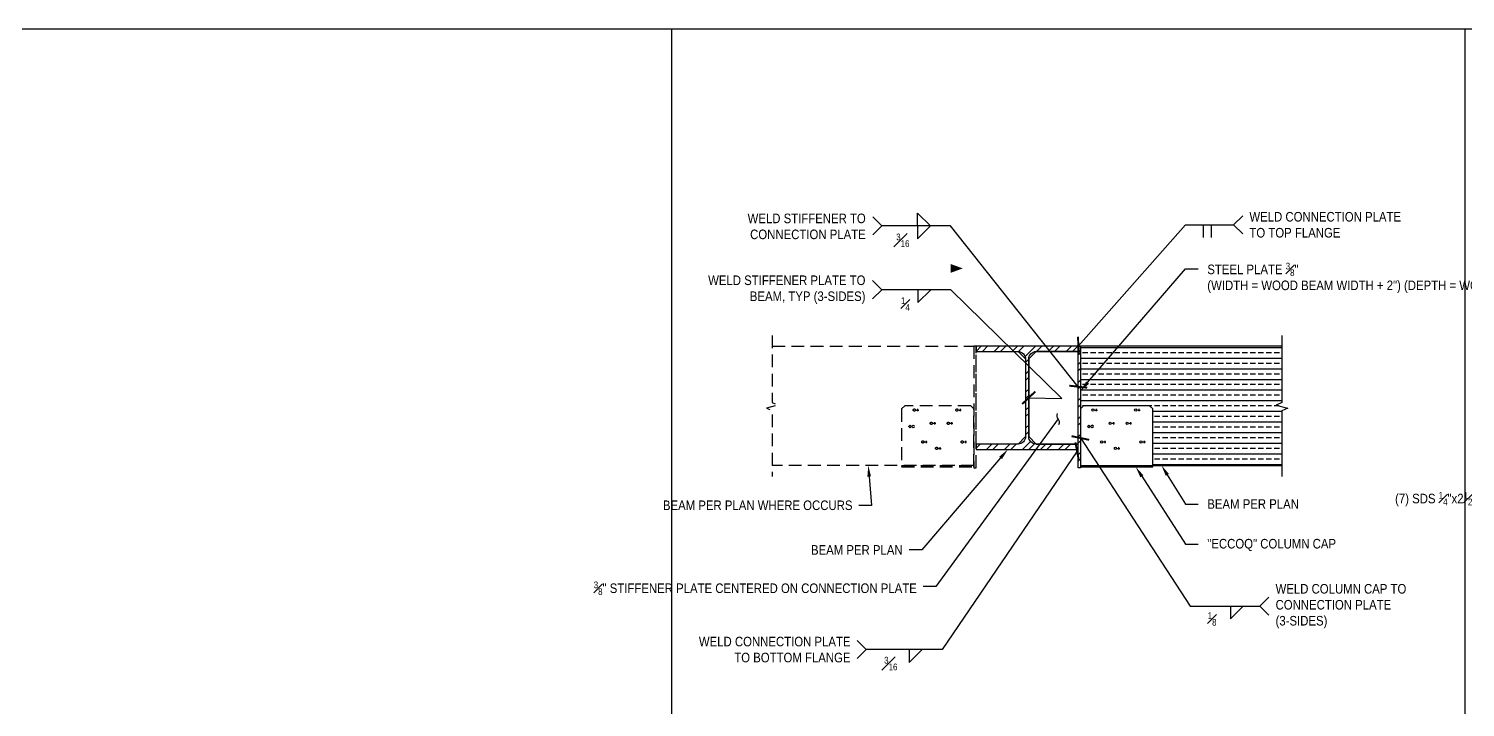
# Model space of a CAD drawing. Header units: inches. Extents: x -16404 to 14624, y -1591 to 16152.
# Drawn here: x -8031.8 to -7863.1, y 8452.3 to 8532 of the extents above; entities that cross this region are included whole.
import ezdxf
from ezdxf import colors
from ezdxf.entities.mleader import LeaderData, LeaderLine
from ezdxf.math import Vec2, Vec3

# ---------------------------------------------------------------- set-up
doc = ezdxf.new("R2010")
doc.units = ezdxf.units.IN
doc.header["$LTSCALE"] = 24
doc.header["$MEASUREMENT"] = 0
doc.linetypes.add('HIDDEN4', pattern=[0.09375, 0.0625, -0.03125])
doc.layers.get('0').update_dxf_attribs({"linetype": 'CONTINUOUS'})
for name, color, linetype in [('S-ANNO-DIMS', 2, 'CONTINUOUS'), ('S-ANNO-NOTE', 4, 'CONTINUOUS'), ('S-BREAK', 2, 'CONTINUOUS'), ('S-STEEL', 4, 'CONTINUOUS'), ('S-WOOD', 3, 'CONTINUOUS')]:
    doc.layers.add(name, color=color, linetype=linetype)
doc.layers.add('S-ANNO-GRID-NONPLOT', color=251, linetype='CONTINUOUS', plot=False)
doc.layers.add('S-HATCH1', color=1, linetype='CONTINUOUS', transparency=0.5)
doc.styles.add('Arial', font='arial.ttf', dxfattribs={"width": 0.85})
doc.dimstyles.new('DIM-12$7', dxfattribs={"dimscale": 12, "dimtxt": 0.09375, "dimasz": 0.125, "dimexe": 0.0625, "dimexo": 0.0625, "dimgap": 0.0625, "dimtad": 1, "dimdec": 4, "dimzin": 11, "dimdsep": 46, "dimlunit": 4, "dimtxsty": 'Arial', "dimblk": 'ARCHTICK', "dimcen": 0.125, "dimclrd": 256, "dimclre": 256, "dimclrt": 4, "dimadec": 0, "dimazin": 0, "dimtfac": 0.75, "dimtdec": 4, "dimtofl": 0, "dimtmove": 0, "dimatfit": 3, "dimldrblk": 'ARCHTICK', "dimfxl": 1, "dimfrac": 1, "dimtolj": 1, "dimtzin": 11, "dimarcsym": 0})

# ---------------------------------------------------------------- blocks, each defined once
blk = doc.blocks.new('W12x65')
at = {"layer": 'S-HATCH1'}
h = blk.add_hatch(dxfattribs=at)
h.set_pattern_fill('STEEL', color=256, scale=12, style=0)
h.set_pattern_definition([(45, (-80.6333, -609.727), (-1.06066, 1.06066), []), (45, (-80.6333, -608.977), (-1.06066, 1.06066), [])])
edge = h.paths.add_edge_path()
edge.add_line((6, -6.0625), (6, -5.4375))
edge.add_line((6, -5.4375), (1.0625, -5.4375))
edge.add_arc((1.0625, -4.5625), 0.875, 180, 270, ccw=False)
edge.add_line((0.1875, -4.5625), (0.1875, 4.5625))
edge.add_arc((1.0625, 4.5625), 0.875, 90, 180, ccw=False)
edge.add_line((1.0625, 5.4375), (6, 5.4375))
edge.add_line((6, 5.4375), (6, 6.0625))
edge.add_line((6, 6.0625), (-6, 6.0625))
edge.add_line((-6, 6.0625), (-6, 5.4375))
edge.add_line((-6, 5.4375), (-1.0625, 5.4375))
edge.add_arc((-1.0625, 4.5625), 0.875, 0, 90, ccw=False)
edge.add_line((-0.1875, 4.5625), (-0.1875, -4.5625))
edge.add_arc((-1.0625, -4.5625), 0.875, -90, 0, ccw=False)
edge.add_line((-1.0625, -5.4375), (-6, -5.4375))
edge.add_line((-6, -5.4375), (-6, -6.0625))
edge.add_line((-6, -6.0625), (6, -6.0625))
at = {"layer": 'S-STEEL'}
blk.add_lwpolyline([(6, -6.0625), (6, -5.4375), (1.0625, -5.4375, -0.41421356), (0.1875, -4.5625), (0.1875, 4.5625, -0.41421356), (1.0625, 5.4375), (6, 5.4375), (6, 6.0625), (-6, 6.0625), (-6, 5.4375), (-1.0625, 5.4375, -0.41421356), (-0.1875, 4.5625), (-0.1875, -4.5625, -0.41421356), (-1.0625, -5.4375), (-6, -5.4375), (-6, -6.0625)], format="xyb", close=True, dxfattribs=at)
blk = doc.blocks.new('_ARCHTICK')
at = {"color": 0, "linetype": 'ByBlock', "const_width": 0.15}
blk.add_lwpolyline([(-0.5, -0.5), (0.5, 0.5)], dxfattribs=at)
blk = doc.blocks.new('_DotBlank')
at = {"color": 0, "lineweight": -2}
blk.add_line((-0.5, 0), (-1, 0), dxfattribs=at)
blk.add_circle((0, 0), 0.5, dxfattribs=at)
blk = doc.blocks.new('_Integral')
at = {"color": 0, "linetype": 'ByBlock', "lineweight": -2}
for centre, start, end in [((0.44, -0.09), 102, 168), ((-0.44, 0.09), 282, 348)]:
    blk.add_arc(centre, 0.454, start, end, dxfattribs=at)
blk = doc.blocks.new('Se_24x36_DETAILS_GRID')
for p, q in [((7.767, 23), (15.535, 23)), ((15.535, 23), (23.302, 23)), ((15.535, 15.333), (15.535, 23)), ((23.302, 23), (31.07, 23)), ((23.302, 15.333), (23.302, 23))]:
    blk.add_line(p, q)

msp = doc.modelspace()

# ---------------------------------------------------------------- hatches: boundary and pattern name
at = {"layer": 'S-HATCH1'}
h = msp.add_hatch(dxfattribs=at)
h.set_pattern_fill('STEEL', color=256, scale=12, style=0)
h.set_pattern_definition([(45, (-20866.5542, 3705.1416), (-1.06066017, 1.06066017), []), (45, (-20866.5542, 3705.8916), (-1.06066017, 1.06066017), [])])
h.paths.add_polyline_path([(-7908.28422, 8480.41127), (-7908.53422, 8480.41127), (-7908.53422, 8494.71682), (-7908.28422, 8494.71682)])
h = msp.add_hatch(dxfattribs=at)
h.set_pattern_fill('ANSI33', color=252, scale=5, angle=135, style=0)
h.set_pattern_definition([(180, (-20884.5827, 3695.821), (-2e-16, -1.25), []), (180, (-20885.2077, 3696.446), (-2e-16, -1.25), [0.625, -0.3125])])
h.paths.add_polyline_path([(-7884.60094, 8494.71682), (-7908.28422, 8494.71682), (-7908.28422, 8487.34182), (-7907.90922, 8487.71682), (-7900.15922, 8487.71682), (-7899.78422, 8487.34182), (-7899.78422, 8480.71682), (-7884.60094, 8480.71682), (-7884.60094, 8487.1317), (-7883.90973, 8487.45125), (-7885.29347, 8487.78834), (-7884.60094, 8488.1085)])

# ---------------------------------------------------------------- linework, layer by layer
at = {"layer": 'S-ANNO-DIMS'}
msp.add_line((-7923.48947, 8501.35057), (-7931.62299, 8501.35057), dxfattribs=at)
at = {"layer": 'S-ANNO-NOTE'}
for p, q in [((-7893.81038, 8507.47152), (-7893.81038, 8508.97152)), ((-7892.89668, 8507.47152), (-7892.89668, 8508.97152))]:
    msp.add_line(p, q, dxfattribs=at)
for points in [[(-7927.39647, 8508.84165), (-7927.39647, 8510.34165), (-7925.89647, 8508.84165)], [(-7932.65171, 8507.78099), (-7931.59105, 8508.84165), (-7932.65171, 8509.90231)], [(-7927.39647, 8508.84165), (-7927.39647, 8507.34165), (-7925.89647, 8508.84165)], [(-7889.2155, 8507.91086), (-7890.27616, 8508.97152), (-7889.2155, 8510.03218)], [(-7932.68365, 8500.28991), (-7931.62299, 8501.35057), (-7932.68365, 8502.41123)], [(-7927.35921, 8501.35057), (-7927.35921, 8499.85057), (-7925.85921, 8501.35057)], [(-7886.14364, 8463.11557), (-7887.2043, 8464.17623), (-7886.14364, 8465.23689)], [(-7890.64875, 8464.17623), (-7890.64875, 8462.67623), (-7889.14875, 8464.17623)], [(-7934.49117, 8458.01591), (-7933.43051, 8459.07657), (-7934.49117, 8460.13723)], [(-7928.37917, 8459.07657), (-7928.37917, 8457.57657), (-7926.87917, 8459.07657)]]:
    msp.add_lwpolyline(points, dxfattribs=at)
msp.add_lwpolyline([(-7923.50087, 8501.36346, 0, 0, 0), (-7923.50087, 8503.85043, 1.02606, 0, 0), (-7922.09134, 8503.85043, 0, 0, 0)], format="xyseb", dxfattribs=at)
at = {"layer": 'S-BREAK', "color": 1, "linetype": 'HIDDEN4', "flags": 128}
msp.add_lwpolyline([(-7944.46749, 8495.98212), (-7944.46749, 8488.1085), (-7943.77497, 8487.78834), (-7945.1587, 8487.45125), (-7944.46749, 8487.1317), (-7944.46749, 8479.40993)], dxfattribs=at)
at = {"layer": 'S-BREAK', "flags": 128}
msp.add_lwpolyline([(-7884.60094, 8495.98212), (-7884.60094, 8488.1085), (-7885.29347, 8487.78834), (-7883.90973, 8487.45125), (-7884.60094, 8487.1317), (-7884.60094, 8479.40993)], dxfattribs=at)
at = {"layer": 'S-STEEL', "color": 1, "linetype": 'HIDDEN4'}
for p, q in [((-7928.90922, 8487.71682), (-7929.28422, 8487.34182)), ((-7929.28422, 8487.34182), (-7929.28422, 8480.53627)), ((-7921.15922, 8487.71682), (-7928.90922, 8487.71682)), ((-7927.53716, 8487.21682), (-7927.27156, 8487.21682)), ((-7927.40922, 8487.34953), (-7927.40922, 8487.08411)), ((-7922.53716, 8487.21682), (-7922.27156, 8487.21682)), ((-7922.40922, 8487.34953), (-7922.40922, 8487.08411)), ((-7921.15922, 8487.71682), (-7920.78422, 8487.34182)), ((-7920.78422, 8480.53627), (-7920.78422, 8487.34182)), ((-7928.45231, 8485.28241), (-7928.28021, 8485.4545)), ((-7928.28021, 8485.11032), (-7928.45231, 8485.28241)), ((-7928.28021, 8485.4545), (-7928.10812, 8485.28241)), ((-7928.10812, 8485.28241), (-7928.28021, 8485.11032)), ((-7928.05299, 8485.31075), (-7927.92862, 8485.43393)), ((-7928.05299, 8485.25407), (-7927.92862, 8485.13089)), ((-7927.75744, 8485.31075), (-7927.88181, 8485.43393)), ((-7927.75744, 8485.25407), (-7927.88181, 8485.13089)), ((-7925.53716, 8485.65432), (-7925.27156, 8485.65432)), ((-7925.40922, 8485.78703), (-7925.40922, 8485.52161)), ((-7923.53716, 8485.65432), (-7923.27156, 8485.65432)), ((-7923.40922, 8485.78703), (-7923.40922, 8485.52161)), ((-7926.53716, 8483.46682), (-7926.27156, 8483.46682)), ((-7926.40922, 8483.59953), (-7926.40922, 8483.33411)), ((-7921.91216, 8483.46682), (-7921.64656, 8483.46682)), ((-7921.78422, 8483.59953), (-7921.78422, 8483.33411)), ((-7924.91216, 8482.71682), (-7924.64656, 8482.71682)), ((-7924.78422, 8482.84953), (-7924.78422, 8482.58411)), ((-7929.28422, 8480.71682), (-7920.78422, 8480.71682)), ((-7929.28422, 8480.53627), (-7920.78422, 8480.53627))]:
    msp.add_line(p, q, dxfattribs=at)
at = {"layer": 'S-STEEL', "color": 2}
for p, q in [((-7907.90922, 8487.71682), (-7908.28422, 8487.34182)), ((-7908.28422, 8487.34182), (-7908.28422, 8480.53627)), ((-7900.15922, 8487.71682), (-7907.90922, 8487.71682)), ((-7906.53716, 8487.21682), (-7906.27156, 8487.21682)), ((-7906.40922, 8487.34953), (-7906.40922, 8487.08411)), ((-7901.53716, 8487.21682), (-7901.27156, 8487.21682)), ((-7901.40922, 8487.34953), (-7901.40922, 8487.08411)), ((-7900.15922, 8487.71682), (-7899.78422, 8487.34182)), ((-7899.78422, 8480.53627), (-7899.78422, 8487.34182)), ((-7907.45231, 8485.28241), (-7907.28021, 8485.4545)), ((-7907.28021, 8485.11032), (-7907.45231, 8485.28241)), ((-7907.28021, 8485.4545), (-7907.10812, 8485.28241)), ((-7907.10812, 8485.28241), (-7907.28021, 8485.11032)), ((-7907.05299, 8485.31075), (-7906.92862, 8485.43393)), ((-7907.05299, 8485.25407), (-7906.92862, 8485.13089)), ((-7906.75744, 8485.31075), (-7906.88181, 8485.43393)), ((-7906.75744, 8485.25407), (-7906.88181, 8485.13089)), ((-7904.53716, 8485.65432), (-7904.27156, 8485.65432)), ((-7904.40922, 8485.78703), (-7904.40922, 8485.52161)), ((-7902.53716, 8485.65432), (-7902.27156, 8485.65432)), ((-7902.40922, 8485.78703), (-7902.40922, 8485.52161)), ((-7905.53716, 8483.46682), (-7905.27156, 8483.46682)), ((-7905.40922, 8483.59953), (-7905.40922, 8483.33411)), ((-7900.91216, 8483.46682), (-7900.64656, 8483.46682)), ((-7900.78422, 8483.59953), (-7900.78422, 8483.33411)), ((-7903.91216, 8482.71682), (-7903.64656, 8482.71682)), ((-7903.78422, 8482.84953), (-7903.78422, 8482.58411)), ((-7908.28422, 8480.71682), (-7899.78422, 8480.71682)), ((-7908.28422, 8480.53627), (-7899.78422, 8480.53627))]:
    msp.add_line(p, q, dxfattribs=at)
at = {"layer": 'S-STEEL', "color": 1, "linetype": 'HIDDEN4'}
msp.add_lwpolyline([(-7920.78422, 8480.41043), (-7920.53422, 8480.41043), (-7920.53422, 8494.71682), (-7920.78422, 8494.71682)], close=True, dxfattribs=at)
at = {"layer": 'S-STEEL'}
for points in [[(-7908.53422, 8494.09182), (-7913.47172, 8494.09182), (-7914.34672, 8493.21682), (-7914.34672, 8484.09182), (-7913.47172, 8483.21682), (-7908.53422, 8483.21682)], [(-7908.28422, 8480.41127), (-7908.53422, 8480.41127), (-7908.53422, 8494.71682), (-7908.28422, 8494.71682)]]:
    msp.add_lwpolyline(points, close=True, dxfattribs=at)
at = {"layer": 'S-STEEL', "color": 1, "linetype": 'HIDDEN4'}
for centre in [(-7927.78422, 8487.21682), (-7922.78422, 8487.21682), (-7925.78422, 8485.65432), (-7923.78422, 8485.65432), (-7926.78422, 8483.46682), (-7922.15922, 8483.46682), (-7925.15922, 8482.71682)]:
    msp.add_circle(centre, 0.1328, dxfattribs=at)
at = {"layer": 'S-STEEL', "color": 2}
for centre in [(-7906.78422, 8487.21682), (-7901.78422, 8487.21682), (-7904.78422, 8485.65432), (-7902.78422, 8485.65432), (-7905.78422, 8483.46682), (-7901.15922, 8483.46682), (-7904.15922, 8482.71682)]:
    msp.add_circle(centre, 0.1328, dxfattribs=at)
at = {"layer": 'S-WOOD', "color": 1, "linetype": 'HIDDEN4'}
msp.add_lwpolyline([(-7944.46749, 8494.71682), (-7920.78422, 8494.71682), (-7920.78422, 8480.71682), (-7944.46749, 8480.71682)], dxfattribs=at)
msp.add_lwpolyline([(-7920.53422, 8494.09182), (-7915.59672, 8494.09182), (-7914.72172, 8493.21682), (-7914.72172, 8484.09182), (-7915.59672, 8483.21682), (-7920.53422, 8483.21682)], close=True, dxfattribs=at)
at = {"layer": 'S-WOOD'}
msp.add_lwpolyline([(-7884.60094, 8494.71682), (-7908.28422, 8494.71682), (-7908.28422, 8480.71682), (-7884.60094, 8480.71682)], dxfattribs=at)

# ---------------------------------------------------------------- block references
at = {"layer": 'S-ANNO-GRID-NONPLOT', "xscale": 12, "yscale": 12, "zscale": 12}
msp.add_blockref('Se_24x36_DETAILS_GRID', (-8142.69501, 8256), dxfattribs=at)
at = {"layer": 'S-STEEL'}
msp.add_blockref('W12x65', (-7914.53422, 8488.65432), dxfattribs=at)

# ---------------------------------------------------------------- texts
at = {"layer": 'S-ANNO-NOTE', "color": 4, "char_height": 1.125, "style": 'Arial'}
for s, insert, width, attachment_point in [('WELD STIFFENER TO CONNECTION PLATE', (-7933.49533, 8508.77886), 15.0473442, 6), ('WELD CONNECTION PLATE TO TOP FLANGE', (-7888.42374, 8508.97152), 17.8691579, 4), ('\\A1;{\\H0.7x;\\S3#16;} ', (-7928.35685, 8507.94201), 3.6570708, 3), ('WELD STIFFENER PLATE TO BEAM, TYP (3-SIDES)', (-7933.52727, 8501.35057), 20.3312475, 6), ('\\A1;{\\H0.7x;\\S1#4;}', (-7928.3196, 8500.45093), 3.6570708, 3), ('WELD COLUMN CAP TO CONNECTION PLATE (3-SIDES)', (-7885.35188, 8464.17623), 18.0101604, 4), ('\\A1;{\\H0.7x;\\S1#8;}', (-7893.3295, 8463.46674), 2.0903287, 1), ('WELD CONNECTION PLATE TO BOTTOM FLANGE', (-7935.28293, 8459.07657), 18.8929701, 6), ('\\A1;{\\H0.7x;\\S3#16;}', (-7931.33224, 8458.22781), 2.0903287, 1)]:
    msp.add_mtext(s, dxfattribs=dict(at, insert=insert, width=width, attachment_point=attachment_point))

# ---------------------------------------------------------------- leaders
at = {"layer": 'S-ANNO-DIMS'}
for points in [[(-7908.53422, 8489.95665), (-7923.52672, 8508.84165), (-7931.59105, 8508.84165)], [(-7908.50824, 8494.75871), (-7895.95068, 8508.97152), (-7890.27616, 8508.97152)], [(-7914.34672, 8488.65432), (-7910.44358, 8488.57128), (-7923.48947, 8501.35057)], [(-7908.28422, 8483.93343), (-7895.37387, 8464.17623), (-7887.2043, 8464.17623)], [(-7908.67053, 8482.38334), (-7924.53457, 8459.07657), (-7933.43051, 8459.07657)]]:
    msp.add_leader(points, dimstyle='DIM-12$7', dxfattribs=at)
at = {"layer": 'S-ANNO-NOTE'}
ml = msp.add_multileader_mtext('Standard', dxfattribs=at)
ml.set_content('BEAM CONTINUES WHERE OCCURS', color=4, style='Arial')
ml.set_leader_properties(color=2)
ml.build(insert=Vec2(0, 0))
ml.multileader.update_dxf_attribs({"dogleg_length": 0.36, "arrow_head_size": 1.3125, "scale": 12})
ctx = ml.context
ctx.base_point, ctx.scale, ctx.char_height, ctx.arrow_head_size, ctx.landing_gap_size, ctx.plane_origin = Vec3(-7844.42653, 8513.57844), 12, 1.125, 1.3125, 1.08, Vec3(-7806.18696, 8820.65199)
ctx.text_align_type = 2
notes = []
notes.append((ctx, [(0, (1, 1, 0), (-7828.90994, 8513.57844), (-1, 0), 1.5, [(0, [(-7826.19438, 8506.59489)], 0, [])])]))
ctx.mtext.insert, ctx.mtext.width, ctx.mtext.alignment, ctx.mtext.flow_direction = Vec3(-7831.48994, 8514.15053), 14.7013617, 3, 5
ml = msp.add_multileader_mtext('Standard', dxfattribs=at)
ml.set_content('\\A1;{\\C4;STEEL PLATE \\H0.7x;\\S3#8;\\H1.42857x;" \\P(WIDTH = WOOD BEAM WIDTH + 2") (DEPTH = WOOD OR STEEL BEAM DEPTH, WHICHEVER IS LARGER)}', color=4, style='Arial')
ml.set_leader_properties(color=2)
ml.build(insert=Vec2(0, 0))
ml.multileader.update_dxf_attribs({"dogleg_length": 0.36, "arrow_head_size": 1.3125, "scale": 12})
ctx = ml.context
ctx.base_point, ctx.scale, ctx.char_height, ctx.arrow_head_size, ctx.landing_gap_size, ctx.plane_origin = Vec3(-7894.45068, 8503.79566), 12, 1.125, 1.3125, 1.08, Vec3(-7939.65747, 8802.13048)
notes.append((ctx, [(0, (1, 1, 0), (-7895.95068, 8503.79566), (1, 0), 1.5, [(0, [(-7908.28422, 8489.44048)], 0, [])])]))
ctx.mtext.insert, ctx.mtext.width, ctx.mtext.flow_direction = Vec3(-7893.37068, 8504.52353), 26.9736838, 5
ml = msp.add_multileader_mtext('Standard', dxfattribs=at)
ml.set_content('\\A1;{\\H0.7x;\\C4;\\S3#8;\\H1.42857x;" STIFFENER PLATE CENTERED ON CONNECTION PLATE}', color=256, style='Arial')
ml.set_leader_properties(color=2)
ml.set_arrow_properties(name='INTEGRAL')
ml.build(insert=Vec2(0, 0))
ml.multileader.update_dxf_attribs({"dogleg_length": 0.36, "arrow_head_size": 1.3125, "scale": 12})
ctx = ml.context
ctx.base_point, ctx.scale, ctx.char_height, ctx.arrow_head_size, ctx.landing_gap_size, ctx.plane_origin = Vec3(-7952.2885, 8466.50078), 12, 1.125, 1.3125, 0.75, Vec3(-7882.29183, 8764.8356)
ctx.text_align_type = 2
notes.append((ctx, [(0, (1, 1, 0), (-7925.2471, 8466.50078), (-1, 0), 1.5, [(0, [(-7910.90338, 8486.16888)], 0, [])])]))
ctx.mtext.insert, ctx.mtext.width, ctx.mtext.alignment, ctx.mtext.flow_direction = Vec3(-7927.4971, 8467.07287), 24.332059, 3, 5
ml = msp.add_multileader_mtext('Standard', dxfattribs=at)
ml.set_content('\\A1; {\\H0.7x;\\S1#4;\\H1.4286x;"} THICK PLATE,{\\H1.00002x; EACH SIDE}', color=4, style='Arial')
ml.set_leader_properties(color=2)
ml.build(insert=Vec2(0, 0))
ml.multileader.update_dxf_attribs({"dogleg_length": 0.36, "arrow_head_size": 1.3125, "scale": 12})
ctx = ml.context
ctx.base_point, ctx.scale, ctx.char_height, ctx.arrow_head_size, ctx.landing_gap_size, ctx.plane_origin = Vec3(-7845.14895, 8482.79867), 12, 1.125, 1.3125, 1.08, Vec3(-7806.18696, 8789.87221)
ctx.text_align_type = 2
notes.append((ctx, [(0, (1, 1, 0), (-7826.29856, 8482.79867), (-1, 0), 1.5, [(0, [(-7821.8569, 8487.14035)], 0, [])])]))
ctx.mtext.insert, ctx.mtext.width, ctx.mtext.alignment, ctx.mtext.flow_direction = Vec3(-7828.87856, 8483.37076), 15.366209, 3, 5
ml = msp.add_multileader_mtext('Standard', dxfattribs=at)
ml.set_content('\\A1;(7) SDS {\\H0.7x;\\S1#4;\\H1.4286x;"x2\\H0.7x;\\S1#2;\\H1.4286x;" WOOD SCREWS @2"O.C. STAGGERED, EACH SIDE}', color=256, style='Arial')
ml.set_leader_properties(color=2)
ml.set_arrow_properties(name='DOTBLANK')
ml.build(insert=Vec2(0, 0))
ml.multileader.update_dxf_attribs({"dogleg_length": 0.36, "arrow_head_size": 1.875, "scale": 12})
ctx = ml.context
ctx.base_point, ctx.scale, ctx.char_height, ctx.arrow_head_size, ctx.landing_gap_size, ctx.plane_origin = Vec3(-7845.40377, 8476.93201), 12, 1.125, 1.875, 0.75, Vec3(-7806.18696, 8784.00556)
ctx.text_align_type = 2
notes.append((ctx, [(0, (1, 1, 0), (-7826.20428, 8476.93201), (-1, 0), 1.5, [(0, [(-7821.1069, 8482.99489)], 0, [])])]))
ctx.mtext.insert, ctx.mtext.width, ctx.mtext.alignment, ctx.mtext.flow_direction = Vec3(-7828.45428, 8477.60578), 20.0448156, 3, 5
ml = msp.add_multileader_mtext('Standard', dxfattribs=at)
ml.set_content('\\A1;{\\C4;BEAM PER PLAN}', color=256, style='Arial')
ml.set_leader_properties(color=2)
ml.build(insert=Vec2(0, 0))
ml.multileader.update_dxf_attribs({"dogleg_length": 0.36, "arrow_head_size": 1.3125, "scale": 12})
ctx = ml.context
ctx.base_point, ctx.scale, ctx.char_height, ctx.arrow_head_size, ctx.landing_gap_size, ctx.plane_origin = Vec3(-7940.46961, 8470.78819), 12, 1.125, 1.3125, 0.75, Vec3(-7882.15121, 8769.12302)
ctx.text_align_type = 2
notes.append((ctx, [(0, (1, 1, 0), (-7926.91237, 8470.78819), (-1, 0), 1.5, [(0, [(-7916.79874, 8482.59182)], 0, [])])]))
ctx.mtext.insert, ctx.mtext.width, ctx.mtext.alignment, ctx.mtext.flow_direction = Vec3(-7929.16237, 8471.35108), 24.332059, 3, 5
ml = msp.add_multileader_mtext('Standard', dxfattribs=at)
ml.set_content('\\A1;{\\C4;BEAM PER PLAN WHERE OCCURS}', color=256, style='Arial')
ml.set_leader_properties(color=2)
ml.build(insert=Vec2(0, 0))
ml.multileader.update_dxf_attribs({"dogleg_length": 0.36, "arrow_head_size": 1.3125, "scale": 12})
ctx = ml.context
ctx.base_point, ctx.scale, ctx.char_height, ctx.arrow_head_size, ctx.landing_gap_size, ctx.plane_origin = Vec3(-7946.84871, 8476.02129), 12, 1.125, 1.3125, 0.75, Vec3(-7882.15121, 8774.35611)
ctx.text_align_type = 2
notes.append((ctx, [(0, (1, 1, 0), (-7932.80226, 8476.02129), (-1, 0), 1.5, [(0, [(-7933.19781, 8480.71682)], 0, [])])]))
ctx.mtext.insert, ctx.mtext.width, ctx.mtext.alignment, ctx.mtext.flow_direction = Vec3(-7935.05226, 8476.59338), 14.8925843, 3, 5
ml = msp.add_multileader_mtext('Standard', dxfattribs=at)
ml.set_content('\\A1;{\\C4;"ECCOQ" COLUMN CAP}', color=4, style='Arial')
ml.set_leader_properties(color=2)
ml.build(insert=Vec2(0, 0))
ml.multileader.update_dxf_attribs({"dogleg_length": 0.36, "arrow_head_size": 1.3125, "scale": 12})
ctx = ml.context
ctx.base_point, ctx.scale, ctx.char_height, ctx.arrow_head_size, ctx.landing_gap_size, ctx.plane_origin = Vec3(-7894.45068, 8471.47264), 12, 1.125, 1.3125, 1.08, Vec3(-7939.65747, 8769.80746)
notes.append((ctx, [(0, (1, 1, 0), (-7895.95068, 8471.47264), (1, 0), 1.5, [(0, [(-7901.77064, 8480.53627)], 0, [])])]))
ctx.mtext.insert, ctx.mtext.width, ctx.mtext.flow_direction = Vec3(-7893.37068, 8472.07888), 24.332059, 5
ml = msp.add_multileader_mtext('Standard', dxfattribs=at)
ml.set_content('\\A1;{\\C4;BEAM PER PLAN}', color=4, style='Arial')
ml.set_leader_properties(color=2)
ml.build(insert=Vec2(0, 0))
ml.multileader.update_dxf_attribs({"dogleg_length": 0.36, "arrow_head_size": 1.3125, "scale": 12})
ctx = ml.context
ctx.base_point, ctx.scale, ctx.char_height, ctx.arrow_head_size, ctx.landing_gap_size, ctx.plane_origin = Vec3(-7894.45068, 8476.1753), 12, 1.125, 1.3125, 1.08, Vec3(-7939.65747, 8774.51012)
notes.append((ctx, [(0, (1, 1, 0), (-7895.95068, 8476.1753), (1, 0), 1.5, [(0, [(-7898.75611, 8480.71682)], 0, [])])]))
ctx.mtext.insert, ctx.mtext.width, ctx.mtext.flow_direction = Vec3(-7893.37068, 8476.73819), 24.332059, 5
ml = msp.add_multileader_mtext('Standard', dxfattribs=at)
ml.set_content('WOOD POST PER PLAN', color=4, style='Arial')
ml.set_leader_properties(color=2)
ml.build(insert=Vec2(0, 0))
ml.multileader.update_dxf_attribs({"dogleg_length": 0.36, "arrow_head_size": 1.3125, "scale": 12})
ctx = ml.context
ctx.base_point, ctx.scale, ctx.char_height, ctx.arrow_head_size, ctx.landing_gap_size, ctx.plane_origin = Vec3(-7848.79796, 8468.3839), 12, 1.125, 1.3125, 1.08, Vec3(-7806.18696, 8775.45744)
ctx.text_align_type = 2
notes.append((ctx, [(0, (1, 1, 0), (-7829.97298, 8468.3839), (-1, 0), 1.5, [(0, [(-7822.1069, 8472.72558)], 0, [])])]))
ctx.mtext.insert, ctx.mtext.width, ctx.mtext.alignment, ctx.mtext.flow_direction = Vec3(-7832.55298, 8468.95599), 17.4347785, 3, 5
for ctx, leaders in notes:
    for number, flags, end, landing, length, lines in leaders:
        leader = LeaderData()
        leader.index, (leader.has_last_leader_line, leader.has_dogleg_vector, leader.attachment_direction) = number, flags
        leader.last_leader_point, leader.dogleg_vector, leader.dogleg_length = Vec3(end), Vec3(landing), length
        for number, points, colour, breaks in lines:
            line = LeaderLine()
            line.index, line.vertices, line.color, line.breaks = number, Vec3.list(points), colors.encode_raw_color(colour), breaks
            leader.lines.append(line)
        ctx.leaders.append(leader)

doc.saveas('drawing.dxf')
